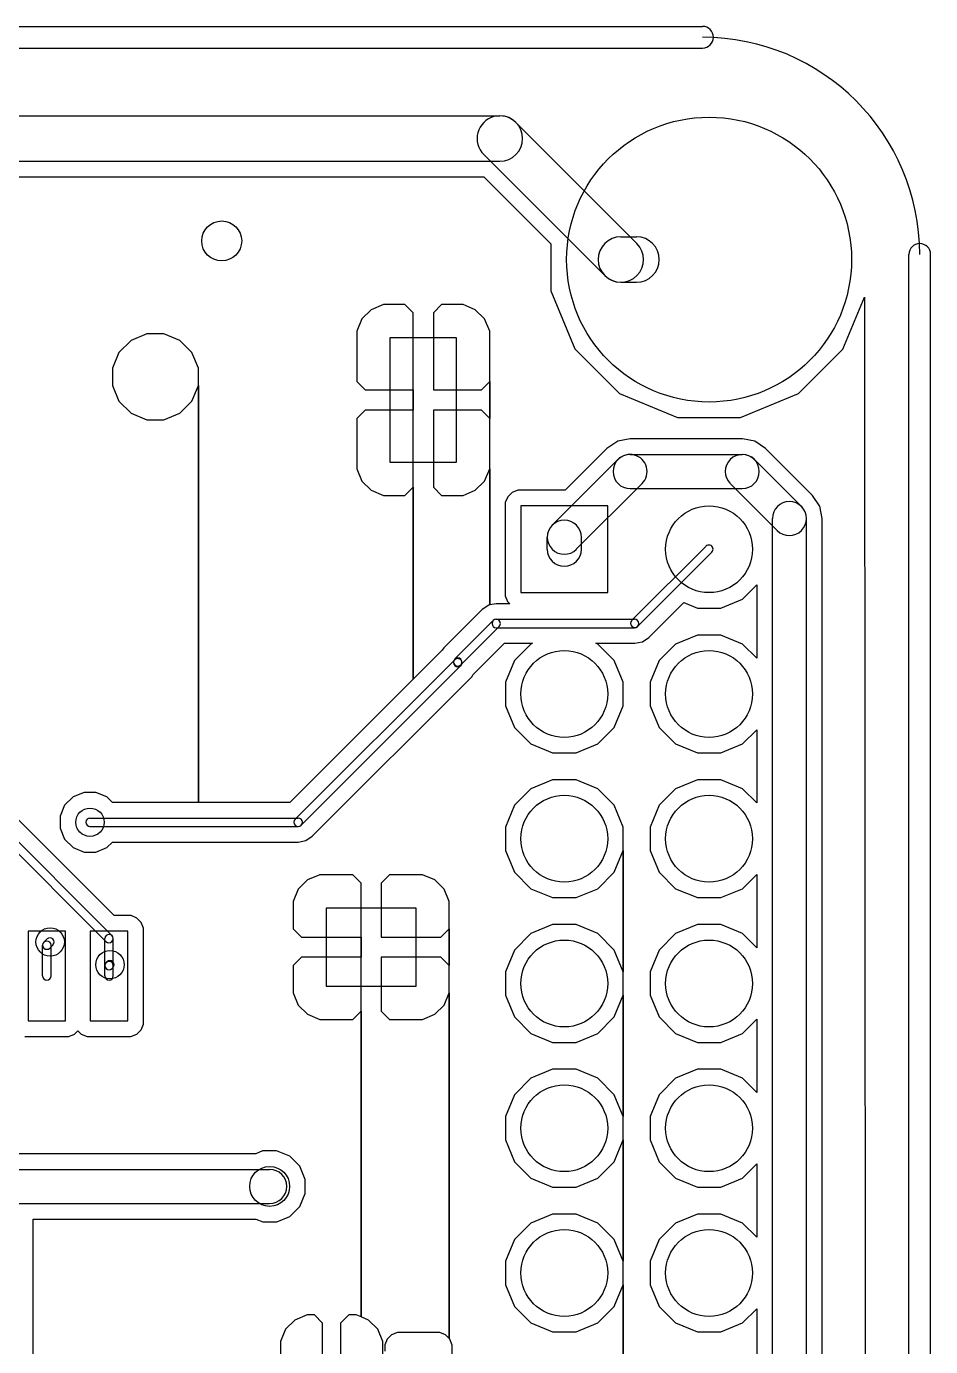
# Model space of a CAD drawing. Extents: x 32880 to 68030, y 27285 to 49782.
# Drawn here: x 61785 to 68030, y 40662 to 49782 of the extents above; entities that cross this region are included whole.
import ezdxf

# ---------------------------------------------------------------- set-up
doc = ezdxf.new("R2010")
doc.units = 0
doc.layers.add('BLACK', color=1, linetype='CONTINUOUS')

msp = doc.modelspace()

# ---------------------------------------------------------------- linework, layer by layer
at = {"layer": 'BLACK'}
for p, q in [((34455, 49782), (66455, 49782)), ((34455, 49632), (66455, 49632)), ((55455, 49164), (65055, 49164)), ((66002, 48282), (65166, 49118)), ((65780, 48060), (64944, 48896)), ((55455, 48850), (65055, 48850)), ((56897, 48742), (64945, 48742)), ((56897, 48742), (64945, 48742)), ((64945, 48742), (65408, 48280)), ((64945, 48742), (65408, 48280)), ((65408, 48280), (65408, 47955)), ((65408, 48280), (65408, 47955)), ((65891, 48328), (65999, 48328)), ((67880, 29207), (67880, 48207)), ((68030, 29207), (68030, 48207)), ((65891, 48014), (65999, 48014)), ((65408, 47955), (65574, 47554)), ((65408, 47955), (65574, 47554)), ((67425, 47552), (67574, 47912)), ((67425, 47552), (67574, 47912)), ((67574, 47912), (67585, 29401)), ((67574, 47912), (67585, 29401)), ((64167, 47825), (64102, 47761)), ((64167, 47825), (64102, 47761)), ((64251, 47860), (64167, 47825)), ((64251, 47860), (64167, 47825)), ((64399, 47860), (64251, 47860)), ((64399, 47860), (64251, 47860)), ((64456, 47803), (64399, 47860)), ((64456, 47803), (64399, 47860)), ((64456, 47271), (64456, 47803)), ((64456, 47271), (64456, 47803)), ((64653, 47860), (64596, 47803)), ((64653, 47860), (64596, 47803)), ((64596, 47803), (64596, 47271)), ((64596, 47803), (64596, 47271)), ((64801, 47860), (64653, 47860)), ((64801, 47860), (64653, 47860)), ((64885, 47825), (64801, 47860)), ((64885, 47825), (64801, 47860)), ((64950, 47761), (64885, 47825)), ((64950, 47761), (64885, 47825)), ((64102, 47761), (64067, 47677)), ((64102, 47761), (64067, 47677)), ((64985, 47677), (64950, 47761)), ((64985, 47677), (64950, 47761)), ((62508, 47613), (62424, 47529)), ((62508, 47613), (62424, 47529)), ((62617, 47658), (62508, 47613)), ((62617, 47658), (62508, 47613)), ((62735, 47658), (62617, 47658)), ((62735, 47658), (62617, 47658)), ((62844, 47613), (62735, 47658)), ((62844, 47613), (62735, 47658)), ((62928, 47529), (62844, 47613)), ((62928, 47529), (62844, 47613)), ((64067, 47677), (64067, 47586)), ((64067, 47677), (64067, 47586)), ((64296, 47631), (64296, 46771)), ((64756, 47631), (64296, 47631)), ((64756, 46771), (64756, 47631)), ((64985, 47586), (64985, 47677)), ((64985, 47586), (64985, 47677)), ((62424, 47529), (62379, 47420)), ((62424, 47529), (62379, 47420)), ((62973, 47420), (62928, 47529)), ((62973, 47420), (62928, 47529)), ((64067, 47586), (64067, 47328)), ((64067, 47586), (64067, 47328)), ((64985, 47328), (64985, 47586)), ((64985, 47328), (64985, 47586)), ((65574, 47554), (65881, 47246)), ((65574, 47554), (65881, 47246)), ((67117, 47245), (67425, 47552)), ((67117, 47245), (67425, 47552)), ((62379, 47420), (62379, 47302)), ((62379, 47420), (62379, 47302)), ((62973, 47302), (62973, 47420)), ((62973, 47302), (62973, 47420)), ((62379, 47302), (62424, 47193)), ((62379, 47302), (62424, 47193)), ((62928, 47193), (62973, 47302)), ((62928, 47193), (62973, 47302)), ((62973, 44421), (62973, 47302)), ((62973, 47302), (62973, 44421)), ((62973, 44421), (62973, 47302)), ((62973, 47302), (62973, 44421)), ((64067, 47328), (64124, 47271)), ((64067, 47328), (64124, 47271)), ((64124, 47271), (64456, 47271)), ((64124, 47271), (64456, 47271)), ((64456, 47131), (64456, 47271)), ((64456, 47271), (64456, 47131)), ((64456, 47131), (64456, 47271)), ((64456, 47271), (64456, 47131)), ((64596, 47271), (64928, 47271)), ((64596, 47271), (64928, 47271)), ((64928, 47271), (64985, 47328)), ((64928, 47271), (64985, 47328)), ((64985, 47074), (64985, 47328)), ((64985, 47328), (64985, 47074)), ((64985, 47074), (64985, 47328)), ((64985, 47328), (64985, 47074)), ((65881, 47246), (66282, 47079)), ((65881, 47246), (66282, 47079)), ((66716, 47079), (67117, 47245)), ((66716, 47079), (67117, 47245)), ((62424, 47193), (62508, 47109)), ((62424, 47193), (62508, 47109)), ((62844, 47109), (62928, 47193)), ((62844, 47109), (62928, 47193)), ((62508, 47109), (62617, 47064)), ((62508, 47109), (62617, 47064)), ((62617, 47064), (62735, 47064)), ((62617, 47064), (62735, 47064)), ((62735, 47064), (62844, 47109)), ((62735, 47064), (62844, 47109)), ((64124, 47131), (64067, 47074)), ((64124, 47131), (64067, 47074)), ((64067, 47074), (64067, 46816)), ((64067, 47074), (64067, 46816)), ((64456, 47131), (64124, 47131)), ((64456, 47131), (64124, 47131)), ((64456, 46599), (64456, 47131)), ((64456, 46599), (64456, 47131)), ((64928, 47131), (64596, 47131)), ((64596, 47131), (64596, 46599)), ((64928, 47131), (64596, 47131)), ((64596, 47131), (64596, 46599)), ((64985, 47074), (64928, 47131)), ((64985, 47074), (64928, 47131)), ((64985, 46816), (64985, 47074)), ((64985, 46816), (64985, 47074)), ((66282, 47079), (66716, 47079)), ((66282, 47079), (66716, 47079)), ((65869, 46916), (65795, 46867)), ((65869, 46916), (65795, 46867)), ((65955, 46933), (65869, 46916)), ((65955, 46933), (65869, 46916)), ((66730, 46933), (65955, 46933)), ((66730, 46933), (65955, 46933)), ((66817, 46916), (66730, 46933)), ((66817, 46916), (66730, 46933)), ((66890, 46867), (66817, 46916)), ((66890, 46867), (66817, 46916)), ((64067, 46816), (64067, 46725)), ((64067, 46816), (64067, 46725)), ((64985, 46725), (64985, 46816)), ((64985, 46725), (64985, 46816)), ((65417, 46336), (65871, 46790)), ((65793, 46865), (65506, 46578)), ((65793, 46865), (65506, 46578)), ((65795, 46867), (65793, 46865)), ((65795, 46867), (65793, 46865)), ((65955, 46825), (66729, 46825)), ((66814, 46790), (67137, 46467)), ((67212, 46544), (66890, 46867)), ((67212, 46544), (66890, 46867)), ((64067, 46725), (64102, 46641)), ((64067, 46725), (64102, 46641)), ((64296, 46771), (64756, 46771)), ((64950, 46641), (64985, 46725)), ((64950, 46641), (64985, 46725)), ((64985, 45786), (64985, 46725)), ((64985, 46725), (64985, 45786)), ((64985, 45786), (64985, 46725)), ((64985, 46725), (64985, 45786)), ((64102, 46641), (64167, 46577)), ((64102, 46641), (64167, 46577)), ((64885, 46577), (64950, 46641)), ((64885, 46577), (64950, 46641)), ((65583, 46170), (66037, 46624)), ((66647, 46623), (66970, 46300)), ((64167, 46577), (64251, 46542)), ((64167, 46577), (64251, 46542)), ((64251, 46542), (64399, 46542)), ((64251, 46542), (64399, 46542)), ((64399, 46542), (64456, 46599)), ((64399, 46542), (64456, 46599)), ((64456, 45273), (64456, 46599)), ((64456, 46599), (64456, 45273)), ((64456, 45273), (64456, 46599)), ((64456, 46599), (64456, 45273)), ((64596, 46599), (64653, 46542)), ((64596, 46599), (64653, 46542)), ((64653, 46542), (64801, 46542)), ((64653, 46542), (64801, 46542)), ((64801, 46542), (64885, 46577)), ((64801, 46542), (64885, 46577)), ((65109, 46532), (65092, 46492)), ((65109, 46532), (65092, 46492)), ((65139, 46562), (65109, 46532)), ((65139, 46562), (65109, 46532)), ((65179, 46578), (65139, 46562)), ((65179, 46578), (65139, 46562)), ((65506, 46578), (65179, 46578)), ((65506, 46578), (65179, 46578)), ((65955, 46589), (66729, 46589)), ((67215, 46542), (67212, 46544)), ((67215, 46542), (67212, 46544)), ((67263, 46469), (67215, 46542)), ((67263, 46469), (67215, 46542)), ((65092, 46492), (65092, 46449)), ((65092, 46492), (65092, 46449)), ((65092, 46449), (65092, 45849)), ((65092, 46449), (65092, 45849)), ((65800, 46470), (65200, 46470)), ((65200, 46470), (65200, 45870)), ((65800, 45870), (65800, 46470)), ((67264, 46468), (67263, 46469)), ((67264, 46468), (67263, 46469)), ((67281, 46382), (67264, 46468)), ((67281, 46382), (67264, 46468)), ((66937, 36808), (66937, 46382)), ((67173, 36808), (67173, 46382)), ((67281, 36943), (67281, 46382)), ((67281, 36943), (67281, 46382)), ((65382, 46170), (65382, 46252)), ((65618, 46170), (65618, 46252)), ((65967, 45679), (66478, 46190)), ((66008, 45638), (66519, 46149)), ((66731, 45825), (66829, 45923)), ((66731, 45825), (66829, 45923)), ((66829, 45923), (66829, 45417)), ((66829, 45923), (66829, 45417)), ((64985, 45786), (64978, 45784)), ((64985, 45786), (64978, 45784)), ((65030, 45794), (64985, 45786)), ((65030, 45794), (64985, 45786)), ((65123, 45794), (65030, 45794)), ((65123, 45794), (65030, 45794)), ((65092, 45849), (65108, 45809)), ((65092, 45849), (65108, 45809)), ((65108, 45809), (65123, 45794)), ((65108, 45809), (65123, 45794)), ((65200, 45870), (65800, 45870)), ((66084, 45560), (66325, 45802)), ((66084, 45560), (66325, 45802)), ((66325, 45802), (66419, 45763)), ((66325, 45802), (66419, 45763)), ((66581, 45763), (66731, 45825)), ((66581, 45763), (66731, 45825)), ((64933, 45754), (64667, 45488)), ((64933, 45754), (64667, 45488)), ((64978, 45784), (64933, 45754)), ((64978, 45784), (64933, 45754)), ((66419, 45763), (66581, 45763)), ((66419, 45763), (66581, 45763)), ((64744, 45412), (65009, 45677)), ((64785, 45371), (65050, 45636)), ((65030, 45686), (65986, 45686)), ((65030, 45628), (65986, 45628)), ((64871, 45304), (65087, 45520)), ((64871, 45304), (65087, 45520)), ((65087, 45520), (65281, 45520)), ((65087, 45520), (65281, 45520)), ((65269, 45515), (65155, 45401)), ((65269, 45515), (65155, 45401)), ((65281, 45520), (65269, 45515)), ((65281, 45520), (65269, 45515)), ((65731, 45515), (65718, 45520)), ((65718, 45520), (65987, 45520)), ((65731, 45515), (65718, 45520)), ((65718, 45520), (65987, 45520)), ((65845, 45401), (65731, 45515)), ((65845, 45401), (65731, 45515)), ((65987, 45520), (66039, 45530)), ((65987, 45520), (66039, 45530)), ((66039, 45530), (66040, 45530)), ((66039, 45530), (66040, 45530)), ((66040, 45530), (66084, 45560)), ((66040, 45530), (66084, 45560)), ((66269, 45515), (66155, 45401)), ((66269, 45515), (66155, 45401)), ((66419, 45577), (66269, 45515)), ((66419, 45577), (66269, 45515)), ((66581, 45577), (66419, 45577)), ((66581, 45577), (66419, 45577)), ((66731, 45515), (66581, 45577)), ((66731, 45515), (66581, 45577)), ((66829, 45417), (66731, 45515)), ((66829, 45417), (66731, 45515)), ((64656, 45473), (64456, 45273)), ((64656, 45473), (64456, 45273)), ((64667, 45488), (64656, 45473)), ((64667, 45488), (64656, 45473)), ((63642, 44305), (64743, 45406)), ((63683, 44264), (64784, 45365)), ((64735, 45387), (64735, 45391)), ((64793, 45387), (64793, 45391)), ((65155, 45401), (65093, 45251)), ((65155, 45401), (65093, 45251)), ((65907, 45251), (65845, 45401)), ((65907, 45251), (65845, 45401)), ((66155, 45401), (66093, 45251)), ((66155, 45401), (66093, 45251)), ((64456, 45273), (63605, 44421)), ((64456, 45273), (63605, 44421)), ((63759, 44187), (64861, 45289)), ((63759, 44187), (64861, 45289)), ((64861, 45289), (64870, 45304)), ((64861, 45289), (64870, 45304)), ((64870, 45304), (64871, 45304)), ((64870, 45304), (64871, 45304)), ((65093, 45251), (65093, 45089)), ((65093, 45251), (65093, 45089)), ((65907, 45089), (65907, 45251)), ((65907, 45089), (65907, 45251)), ((66093, 45251), (66093, 45089)), ((66093, 45251), (66093, 45089)), ((62375, 43502), (60710, 45167)), ((62391, 43639), (60826, 45204)), ((62391, 43639), (60826, 45204)), ((62334, 43461), (60669, 45126)), ((65093, 45089), (65155, 44939)), ((65093, 45089), (65155, 44939)), ((65845, 44939), (65907, 45089)), ((65845, 44939), (65907, 45089)), ((66093, 45089), (66155, 44939)), ((66093, 45089), (66155, 44939)), ((65155, 44939), (65269, 44825)), ((65155, 44939), (65269, 44825)), ((65731, 44825), (65845, 44939)), ((65731, 44825), (65845, 44939)), ((66155, 44939), (66269, 44825)), ((66155, 44939), (66269, 44825)), ((66731, 44825), (66829, 44923)), ((66731, 44825), (66829, 44923)), ((66829, 44923), (66829, 44417)), ((66829, 44923), (66829, 44417)), ((65269, 44825), (65419, 44763)), ((65269, 44825), (65419, 44763)), ((65581, 44763), (65731, 44825)), ((65581, 44763), (65731, 44825)), ((66269, 44825), (66419, 44763)), ((66269, 44825), (66419, 44763)), ((66581, 44763), (66731, 44825)), ((66581, 44763), (66731, 44825)), ((65419, 44763), (65581, 44763)), ((65419, 44763), (65581, 44763)), ((66419, 44763), (66581, 44763)), ((66419, 44763), (66581, 44763)), ((65269, 44515), (65155, 44401)), ((65269, 44515), (65155, 44401)), ((65419, 44577), (65269, 44515)), ((65419, 44577), (65269, 44515)), ((65581, 44577), (65419, 44577)), ((65581, 44577), (65419, 44577)), ((65731, 44515), (65581, 44577)), ((65731, 44515), (65581, 44577)), ((65845, 44401), (65731, 44515)), ((65845, 44401), (65731, 44515)), ((66269, 44515), (66155, 44401)), ((66269, 44515), (66155, 44401)), ((66419, 44577), (66269, 44515)), ((66419, 44577), (66269, 44515)), ((66581, 44577), (66419, 44577)), ((66581, 44577), (66419, 44577)), ((66731, 44515), (66581, 44577)), ((66731, 44515), (66581, 44577)), ((66829, 44417), (66731, 44515)), ((66829, 44417), (66731, 44515)), ((62107, 44459), (62049, 44401)), ((62107, 44459), (62049, 44401)), ((62183, 44490), (62107, 44459)), ((62183, 44490), (62107, 44459)), ((62265, 44490), (62183, 44490)), ((62265, 44490), (62183, 44490)), ((62341, 44459), (62265, 44490)), ((62341, 44459), (62265, 44490)), ((62379, 44421), (62341, 44459)), ((62379, 44421), (62341, 44459)), ((62973, 44421), (62379, 44421)), ((62973, 44421), (62379, 44421)), ((63605, 44421), (62973, 44421)), ((63605, 44421), (62973, 44421)), ((62049, 44401), (62018, 44325)), ((62049, 44401), (62018, 44325)), ((65155, 44401), (65093, 44251)), ((65155, 44401), (65093, 44251)), ((65907, 44251), (65845, 44401)), ((65907, 44251), (65845, 44401)), ((66155, 44401), (66093, 44251)), ((66155, 44401), (66093, 44251)), ((62018, 44325), (62018, 44243)), ((62018, 44325), (62018, 44243)), ((62018, 44243), (62049, 44167)), ((62018, 44243), (62049, 44167)), ((62224, 44313), (63662, 44313)), ((62224, 44255), (63662, 44255)), ((65093, 44251), (65093, 44089)), ((65093, 44251), (65093, 44089)), ((65907, 44089), (65907, 44251)), ((65907, 44089), (65907, 44251)), ((66093, 44251), (66093, 44089)), ((66093, 44251), (66093, 44089)), ((62049, 44167), (62107, 44109)), ((62049, 44167), (62107, 44109)), ((62341, 44109), (62379, 44147)), ((62341, 44109), (62379, 44147)), ((62379, 44147), (63662, 44147)), ((62379, 44147), (63662, 44147)), ((63662, 44147), (63714, 44157)), ((63662, 44147), (63714, 44157)), ((63714, 44157), (63715, 44157)), ((63714, 44157), (63715, 44157)), ((63715, 44157), (63759, 44187)), ((63715, 44157), (63759, 44187)), ((62107, 44109), (62183, 44078)), ((62107, 44109), (62183, 44078)), ((62183, 44078), (62265, 44078)), ((62183, 44078), (62265, 44078)), ((62265, 44078), (62341, 44109)), ((62265, 44078), (62341, 44109)), ((65093, 44089), (65155, 43939)), ((65093, 44089), (65155, 43939)), ((65845, 43939), (65907, 44089)), ((65845, 43939), (65907, 44089)), ((65907, 43251), (65907, 44089)), ((65907, 44089), (65907, 43251)), ((65907, 43251), (65907, 44089)), ((65907, 44089), (65907, 43251)), ((66093, 44089), (66155, 43939)), ((66093, 44089), (66155, 43939)), ((63727, 43885), (63662, 43821)), ((63727, 43885), (63662, 43821)), ((63811, 43920), (63727, 43885)), ((63811, 43920), (63727, 43885)), ((64039, 43920), (63811, 43920)), ((64039, 43920), (63811, 43920)), ((64096, 43863), (64039, 43920)), ((64096, 43863), (64039, 43920)), ((64293, 43920), (64236, 43863)), ((64293, 43920), (64236, 43863)), ((64521, 43920), (64293, 43920)), ((64521, 43920), (64293, 43920)), ((64605, 43885), (64521, 43920)), ((64605, 43885), (64521, 43920)), ((64670, 43821), (64605, 43885)), ((64670, 43821), (64605, 43885)), ((65155, 43939), (65269, 43825)), ((65155, 43939), (65269, 43825)), ((65731, 43825), (65845, 43939)), ((65731, 43825), (65845, 43939)), ((66155, 43939), (66269, 43825)), ((66155, 43939), (66269, 43825)), ((66731, 43825), (66829, 43923)), ((66731, 43825), (66829, 43923)), ((66829, 43923), (66829, 43417)), ((66829, 43923), (66829, 43417)), ((63662, 43821), (63627, 43737)), ((63662, 43821), (63627, 43737)), ((64096, 43491), (64096, 43863)), ((64096, 43491), (64096, 43863)), ((64236, 43863), (64236, 43491)), ((64236, 43863), (64236, 43491)), ((64705, 43737), (64670, 43821)), ((64705, 43737), (64670, 43821)), ((65269, 43825), (65419, 43763)), ((65269, 43825), (65419, 43763)), ((65581, 43763), (65731, 43825)), ((65581, 43763), (65731, 43825)), ((66269, 43825), (66419, 43763)), ((66269, 43825), (66419, 43763)), ((66581, 43763), (66731, 43825)), ((66581, 43763), (66731, 43825)), ((63627, 43737), (63627, 43646)), ((63627, 43737), (63627, 43646)), ((63856, 43691), (63856, 43151)), ((64476, 43691), (63856, 43691)), ((64476, 43151), (64476, 43691)), ((64705, 43646), (64705, 43737)), ((64705, 43646), (64705, 43737)), ((65419, 43763), (65581, 43763)), ((65419, 43763), (65581, 43763)), ((66419, 43763), (66581, 43763)), ((66419, 43763), (66581, 43763)), ((62465, 43639), (62391, 43639)), ((62465, 43639), (62391, 43639)), ((62508, 43639), (62465, 43639)), ((62508, 43639), (62465, 43639)), ((62548, 43622), (62508, 43639)), ((62548, 43622), (62508, 43639)), ((62578, 43592), (62548, 43622)), ((62578, 43592), (62548, 43622)), ((63627, 43646), (63627, 43548)), ((63627, 43646), (63627, 43548)), ((64705, 43548), (64705, 43646)), ((64705, 43548), (64705, 43646)), ((61796, 43531), (61796, 42911)), ((62056, 43531), (61796, 43531)), ((62056, 42911), (62056, 43531)), ((62226, 43531), (62226, 42911)), ((62486, 43531), (62226, 43531)), ((62486, 42911), (62486, 43531)), ((62594, 43552), (62578, 43592)), ((62594, 43552), (62578, 43592)), ((62594, 42932), (62594, 43552)), ((62594, 42932), (62594, 43552)), ((63627, 43548), (63684, 43491)), ((63627, 43548), (63684, 43491)), ((64648, 43491), (64705, 43548)), ((64648, 43491), (64705, 43548)), ((64705, 43294), (64705, 43548)), ((64705, 43548), (64705, 43294)), ((64705, 43294), (64705, 43548)), ((64705, 43548), (64705, 43294)), ((65269, 43515), (65155, 43401)), ((65269, 43515), (65155, 43401)), ((65419, 43577), (65269, 43515)), ((65419, 43577), (65269, 43515)), ((65581, 43577), (65419, 43577)), ((65581, 43577), (65419, 43577)), ((65731, 43515), (65581, 43577)), ((65731, 43515), (65581, 43577)), ((65845, 43401), (65731, 43515)), ((65845, 43401), (65731, 43515)), ((66269, 43515), (66155, 43401)), ((66269, 43515), (66155, 43401)), ((66419, 43577), (66269, 43515)), ((66419, 43577), (66269, 43515)), ((66581, 43577), (66419, 43577)), ((66581, 43577), (66419, 43577)), ((66731, 43515), (66581, 43577)), ((66731, 43515), (66581, 43577)), ((66829, 43417), (66731, 43515)), ((66829, 43417), (66731, 43515)), ((61897, 43222), (61897, 43434)), ((61928, 43478), (61905, 43455)), ((61969, 43437), (61946, 43414)), ((61955, 43222), (61955, 43434)), ((62327, 43222), (62327, 43480)), ((62385, 43222), (62385, 43480)), ((63684, 43491), (64096, 43491)), ((63684, 43491), (64096, 43491)), ((64096, 43351), (64096, 43491)), ((64096, 43491), (64096, 43351)), ((64096, 43351), (64096, 43491)), ((64096, 43491), (64096, 43351)), ((64236, 43491), (64648, 43491)), ((64236, 43491), (64648, 43491)), ((63684, 43351), (63627, 43294)), ((63684, 43351), (63627, 43294)), ((64096, 43351), (63684, 43351)), ((64096, 43351), (63684, 43351)), ((64096, 42979), (64096, 43351)), ((64096, 42979), (64096, 43351)), ((64648, 43351), (64236, 43351)), ((64236, 43351), (64236, 42979)), ((64648, 43351), (64236, 43351)), ((64236, 43351), (64236, 42979)), ((64705, 43294), (64648, 43351)), ((64705, 43294), (64648, 43351)), ((65155, 43401), (65093, 43251)), ((65155, 43401), (65093, 43251)), ((65907, 43251), (65845, 43401)), ((65907, 43251), (65845, 43401)), ((66155, 43401), (66093, 43251)), ((66155, 43401), (66093, 43251)), ((62327, 43222), (62327, 43294)), ((62341, 43320), (62336, 43315)), ((62382, 43279), (62377, 43274)), ((62385, 43222), (62385, 43294)), ((63627, 43294), (63627, 43196)), ((63627, 43294), (63627, 43196)), ((64705, 43196), (64705, 43294)), ((64705, 43196), (64705, 43294)), ((65093, 43251), (65093, 43089)), ((65093, 43251), (65093, 43089)), ((65907, 43089), (65907, 43251)), ((65907, 43089), (65907, 43251)), ((66093, 43251), (66093, 43089)), ((66093, 43251), (66093, 43089)), ((63627, 43196), (63627, 43105)), ((63627, 43196), (63627, 43105)), ((63856, 43151), (64476, 43151)), ((64705, 43105), (64705, 43196)), ((64705, 43105), (64705, 43196)), ((63627, 43105), (63662, 43021)), ((63627, 43105), (63662, 43021)), ((64670, 43021), (64705, 43105)), ((64670, 43021), (64705, 43105)), ((64705, 40717), (64705, 43105)), ((64705, 43105), (64705, 40717)), ((64705, 40717), (64705, 43105)), ((64705, 43105), (64705, 40717)), ((65093, 43089), (65155, 42939)), ((65093, 43089), (65155, 42939)), ((65845, 42939), (65907, 43089)), ((65845, 42939), (65907, 43089)), ((65907, 42251), (65907, 43089)), ((65907, 43089), (65907, 42251)), ((65907, 42251), (65907, 43089)), ((65907, 43089), (65907, 42251)), ((66093, 43089), (66155, 42939)), ((66093, 43089), (66155, 42939)), ((63662, 43021), (63727, 42957)), ((63662, 43021), (63727, 42957)), ((64039, 42922), (64096, 42979)), ((64039, 42922), (64096, 42979)), ((64096, 40867), (64096, 42979)), ((64096, 42979), (64096, 40867)), ((64096, 40867), (64096, 42979)), ((64096, 42979), (64096, 40867)), ((64236, 42979), (64293, 42922)), ((64236, 42979), (64293, 42922)), ((64605, 42957), (64670, 43021)), ((64605, 42957), (64670, 43021)), ((61796, 42911), (62056, 42911)), ((62226, 42911), (62486, 42911)), ((62577, 42849), (62594, 42889)), ((62577, 42849), (62594, 42889)), ((62594, 42889), (62594, 42932)), ((62594, 42889), (62594, 42932)), ((63727, 42957), (63811, 42922)), ((63727, 42957), (63811, 42922)), ((63811, 42922), (64039, 42922)), ((63811, 42922), (64039, 42922)), ((64293, 42922), (64521, 42922)), ((64293, 42922), (64521, 42922)), ((64521, 42922), (64605, 42957)), ((64521, 42922), (64605, 42957)), ((65155, 42939), (65269, 42825)), ((65155, 42939), (65269, 42825)), ((65731, 42825), (65845, 42939)), ((65731, 42825), (65845, 42939)), ((66155, 42939), (66269, 42825)), ((66155, 42939), (66269, 42825)), ((66731, 42825), (66829, 42923)), ((66731, 42825), (66829, 42923)), ((66829, 42923), (66829, 42417)), ((66829, 42923), (66829, 42417)), ((61774, 42803), (61817, 42803)), ((61774, 42803), (61817, 42803)), ((61817, 42803), (62077, 42803)), ((61817, 42803), (62077, 42803)), ((62077, 42803), (62117, 42819)), ((62077, 42803), (62117, 42819)), ((62117, 42819), (62141, 42843)), ((62117, 42819), (62141, 42843)), ((62141, 42843), (62164, 42820)), ((62141, 42843), (62164, 42820)), ((62164, 42820), (62204, 42803)), ((62164, 42820), (62204, 42803)), ((62204, 42803), (62247, 42803)), ((62204, 42803), (62247, 42803)), ((62247, 42803), (62507, 42803)), ((62247, 42803), (62507, 42803)), ((62507, 42803), (62547, 42819)), ((62507, 42803), (62547, 42819)), ((62547, 42819), (62577, 42849)), ((62547, 42819), (62577, 42849)), ((65269, 42825), (65419, 42763)), ((65269, 42825), (65419, 42763)), ((65581, 42763), (65731, 42825)), ((65581, 42763), (65731, 42825)), ((66269, 42825), (66419, 42763)), ((66269, 42825), (66419, 42763)), ((66581, 42763), (66731, 42825)), ((66581, 42763), (66731, 42825)), ((65419, 42763), (65581, 42763)), ((65419, 42763), (65581, 42763)), ((66419, 42763), (66581, 42763)), ((66419, 42763), (66581, 42763)), ((65269, 42515), (65155, 42401)), ((65269, 42515), (65155, 42401)), ((65419, 42577), (65269, 42515)), ((65419, 42577), (65269, 42515)), ((65581, 42577), (65419, 42577)), ((65581, 42577), (65419, 42577)), ((65731, 42515), (65581, 42577)), ((65731, 42515), (65581, 42577)), ((65845, 42401), (65731, 42515)), ((65845, 42401), (65731, 42515)), ((66269, 42515), (66155, 42401)), ((66269, 42515), (66155, 42401)), ((66419, 42577), (66269, 42515)), ((66419, 42577), (66269, 42515)), ((66581, 42577), (66419, 42577)), ((66581, 42577), (66419, 42577)), ((66731, 42515), (66581, 42577)), ((66731, 42515), (66581, 42577)), ((66829, 42417), (66731, 42515)), ((66829, 42417), (66731, 42515)), ((65155, 42401), (65093, 42251)), ((65155, 42401), (65093, 42251)), ((65907, 42251), (65845, 42401)), ((65907, 42251), (65845, 42401)), ((66155, 42401), (66093, 42251)), ((66155, 42401), (66093, 42251)), ((65093, 42251), (65093, 42089)), ((65093, 42251), (65093, 42089)), ((65907, 42089), (65907, 42251)), ((65907, 42089), (65907, 42251)), ((66093, 42251), (66093, 42089)), ((66093, 42251), (66093, 42089)), ((65093, 42089), (65155, 41939)), ((65093, 42089), (65155, 41939)), ((65845, 41939), (65907, 42089)), ((65845, 41939), (65907, 42089)), ((65907, 41251), (65907, 42089)), ((65907, 42089), (65907, 41251)), ((65907, 41251), (65907, 42089)), ((65907, 42089), (65907, 41251)), ((66093, 42089), (66155, 41939)), ((66093, 42089), (66155, 41939)), ((63369, 41994), (61653, 41994)), ((63369, 41994), (61653, 41994)), ((63416, 42013), (63369, 41994)), ((63416, 42013), (63369, 41994)), ((63513, 42013), (63416, 42013)), ((63513, 42013), (63416, 42013)), ((63604, 41976), (63513, 42013)), ((63604, 41976), (63513, 42013)), ((63673, 41907), (63604, 41976)), ((63673, 41907), (63604, 41976)), ((61605, 41886), (63465, 41886)), ((63710, 41817), (63673, 41907)), ((63710, 41817), (63673, 41907)), ((65155, 41939), (65269, 41825)), ((65155, 41939), (65269, 41825)), ((65731, 41825), (65845, 41939)), ((65731, 41825), (65845, 41939)), ((66155, 41939), (66269, 41825)), ((66155, 41939), (66269, 41825)), ((66731, 41825), (66829, 41923)), ((66731, 41825), (66829, 41923)), ((66829, 41923), (66829, 41417)), ((66829, 41923), (66829, 41417)), ((63710, 41720), (63710, 41817)), ((63710, 41720), (63710, 41817)), ((65269, 41825), (65419, 41763)), ((65269, 41825), (65419, 41763)), ((65581, 41763), (65731, 41825)), ((65581, 41763), (65731, 41825)), ((66269, 41825), (66419, 41763)), ((66269, 41825), (66419, 41763)), ((66581, 41763), (66731, 41825)), ((66581, 41763), (66731, 41825)), ((63673, 41629), (63710, 41720)), ((63673, 41629), (63710, 41720)), ((65419, 41763), (65581, 41763)), ((65419, 41763), (65581, 41763)), ((66419, 41763), (66581, 41763)), ((66419, 41763), (66581, 41763)), ((61605, 41650), (63465, 41650)), ((63604, 41560), (63673, 41629)), ((63604, 41560), (63673, 41629)), ((61831, 39200), (61831, 41542)), ((61831, 41542), (63370, 41542)), ((61831, 39200), (61831, 41542)), ((61831, 41542), (63370, 41542)), ((63370, 41542), (63417, 41523)), ((63370, 41542), (63417, 41523)), ((63417, 41523), (63514, 41523)), ((63417, 41523), (63514, 41523)), ((63514, 41523), (63604, 41560)), ((63514, 41523), (63604, 41560)), ((65269, 41515), (65155, 41401)), ((65269, 41515), (65155, 41401)), ((65419, 41577), (65269, 41515)), ((65419, 41577), (65269, 41515)), ((65581, 41577), (65419, 41577)), ((65581, 41577), (65419, 41577)), ((65731, 41515), (65581, 41577)), ((65731, 41515), (65581, 41577)), ((65845, 41401), (65731, 41515)), ((65845, 41401), (65731, 41515)), ((66269, 41515), (66155, 41401)), ((66269, 41515), (66155, 41401)), ((66419, 41577), (66269, 41515)), ((66419, 41577), (66269, 41515)), ((66581, 41577), (66419, 41577)), ((66581, 41577), (66419, 41577)), ((66731, 41515), (66581, 41577)), ((66731, 41515), (66581, 41577)), ((66829, 41417), (66731, 41515)), ((66829, 41417), (66731, 41515)), ((65155, 41401), (65093, 41251)), ((65155, 41401), (65093, 41251)), ((65907, 41251), (65845, 41401)), ((65907, 41251), (65845, 41401)), ((66155, 41401), (66093, 41251)), ((66155, 41401), (66093, 41251)), ((65093, 41251), (65093, 41089)), ((65093, 41251), (65093, 41089)), ((65907, 41089), (65907, 41251)), ((65907, 41089), (65907, 41251)), ((66093, 41251), (66093, 41089)), ((66093, 41251), (66093, 41089)), ((65093, 41089), (65155, 40939)), ((65093, 41089), (65155, 40939)), ((65845, 40939), (65907, 41089)), ((65845, 40939), (65907, 41089)), ((65907, 40251), (65907, 41089)), ((65907, 41089), (65907, 40251)), ((65907, 40251), (65907, 41089)), ((65907, 41089), (65907, 40251)), ((66093, 41089), (66155, 40939)), ((66093, 41089), (66155, 40939)), ((63723, 40880), (63639, 40845)), ((63723, 40880), (63639, 40845)), ((63774, 40880), (63723, 40880)), ((63774, 40880), (63723, 40880)), ((63831, 40823), (63774, 40880)), ((63831, 40823), (63774, 40880)), ((64012, 40880), (63955, 40823)), ((64012, 40880), (63955, 40823)), ((64063, 40880), (64012, 40880)), ((64063, 40880), (64012, 40880)), ((64096, 40867), (64063, 40880)), ((64096, 40867), (64063, 40880)), ((64147, 40845), (64096, 40867)), ((64147, 40845), (64096, 40867)), ((65155, 40939), (65269, 40825)), ((65155, 40939), (65269, 40825)), ((65731, 40825), (65845, 40939)), ((65731, 40825), (65845, 40939)), ((66155, 40939), (66269, 40825)), ((66155, 40939), (66269, 40825)), ((66731, 40825), (66829, 40923)), ((66731, 40825), (66829, 40923)), ((66829, 40923), (66829, 40417)), ((66829, 40923), (66829, 40417)), ((63574, 40781), (63539, 40697)), ((63574, 40781), (63539, 40697)), ((63639, 40845), (63574, 40781)), ((63639, 40845), (63574, 40781)), ((63831, 40496), (63831, 40823)), ((63831, 40496), (63831, 40823)), ((63955, 40823), (63955, 40496)), ((63955, 40823), (63955, 40496)), ((64212, 40781), (64147, 40845)), ((64212, 40781), (64147, 40845)), ((64247, 40697), (64212, 40781)), ((64247, 40697), (64212, 40781)), ((65269, 40825), (65419, 40763)), ((65269, 40825), (65419, 40763)), ((65581, 40763), (65731, 40825)), ((65581, 40763), (65731, 40825)), ((66269, 40825), (66419, 40763)), ((66269, 40825), (66419, 40763)), ((66581, 40763), (66731, 40825)), ((66581, 40763), (66731, 40825)), ((63539, 40697), (63539, 40606)), ((63539, 40697), (63539, 40606)), ((64247, 40606), (64247, 40697)), ((64247, 40606), (64247, 40697)), ((64277, 40713), (64260, 40673)), ((64277, 40713), (64260, 40673)), ((64307, 40743), (64277, 40713)), ((64307, 40743), (64277, 40713)), ((64347, 40759), (64307, 40743)), ((64347, 40759), (64307, 40743)), ((64597, 40759), (64347, 40759)), ((64597, 40759), (64347, 40759)), ((64640, 40759), (64597, 40759)), ((64640, 40759), (64597, 40759)), ((64680, 40742), (64640, 40759)), ((64680, 40742), (64640, 40759)), ((64705, 40717), (64680, 40742)), ((64705, 40717), (64680, 40742)), ((64710, 40712), (64705, 40717)), ((64710, 40712), (64705, 40717)), ((64726, 40672), (64710, 40712)), ((64726, 40672), (64710, 40712)), ((65419, 40763), (65581, 40763)), ((65419, 40763), (65581, 40763)), ((66419, 40763), (66581, 40763)), ((66419, 40763), (66581, 40763)), ((64260, 40673), (64260, 40630)), ((64260, 40673), (64260, 40630)), ((64726, 40563), (64726, 40672)), ((64726, 40563), (64726, 40672))]:
    msp.add_line(p, q, dxfattribs=at)
for centre, radius in [((66500, 48171), 984), ((63134, 48300), 138), ((66500, 46170), 300), ((65500, 45170), 300), ((66500, 45170), 300), ((65500, 44170), 300), ((66500, 44170), 300), ((62224, 44284), 98), ((61949, 43457), 98), ((65500, 43170), 300), ((66500, 43170), 300), ((62362, 43300), 98), ((65500, 42170), 300), ((66500, 42170), 300), ((63465, 41768), 138), ((65500, 41170), 300), ((66500, 41170), 300)]:
    msp.add_circle(centre, radius, dxfattribs=at)
for centre, radius, start, end in [((66455, 49707), 75, 270, 450), ((66455, 48207), 1500, 0, 90), ((65055, 49007), 157, 405, 585), ((65055, 49007), 157, 270, 450), ((65891, 48171), 157, 90, 270), ((65891, 48171), 157, 225, 405), ((65999, 48171), 157, 270, 450), ((67955, 48207), 75, 360, 540), ((65955, 46707), 118, 90, 270), ((65954, 46707), 118, 315, 495), ((66730, 46707), 118, 45, 225), ((66729, 46707), 118, 270, 450), ((67055, 46382), 118, 360, 540), ((67054, 46383), 118, 225, 405), ((65500, 46252), 118, 360, 540), ((65500, 46253), 118, 135, 315), ((65500, 46170), 118, 180, 360), ((66499, 46170), 29, 315, 495), ((65030, 45657), 29, 90, 270), ((65030, 45657), 29, 315, 495), ((65987, 45658), 29, 135, 315), ((65986, 45657), 29, 270, 450), ((64764, 45391), 29, 360, 540), ((64764, 45391), 29, 135, 315), ((64764, 45387), 29, 180, 360), ((64764, 45386), 29, 315, 495), ((62224, 44284), 29, 90, 270), ((63662, 44284), 29, 135, 315), ((63662, 44284), 29, 270, 450), ((62356, 43480), 29, 360, 540), ((61926, 43434), 29, 360, 540), ((61926, 43435), 29, 135, 315), ((61948, 43457), 29, -45, 135), ((62355, 43481), 29, 225, 405), ((62356, 43294), 29, 360, 540), ((62362, 43300), 29, -45, 135), ((62356, 43294), 29, 135, 315), ((61926, 43222), 29, 180, 360), ((62356, 43222), 29, 180, 360), ((62356, 43222), 29, 180, 360), ((63465, 41768), 118, 270, 450)]:
    msp.add_arc(centre, radius, start, end, dxfattribs=at)

doc.saveas('drawing.dxf')
